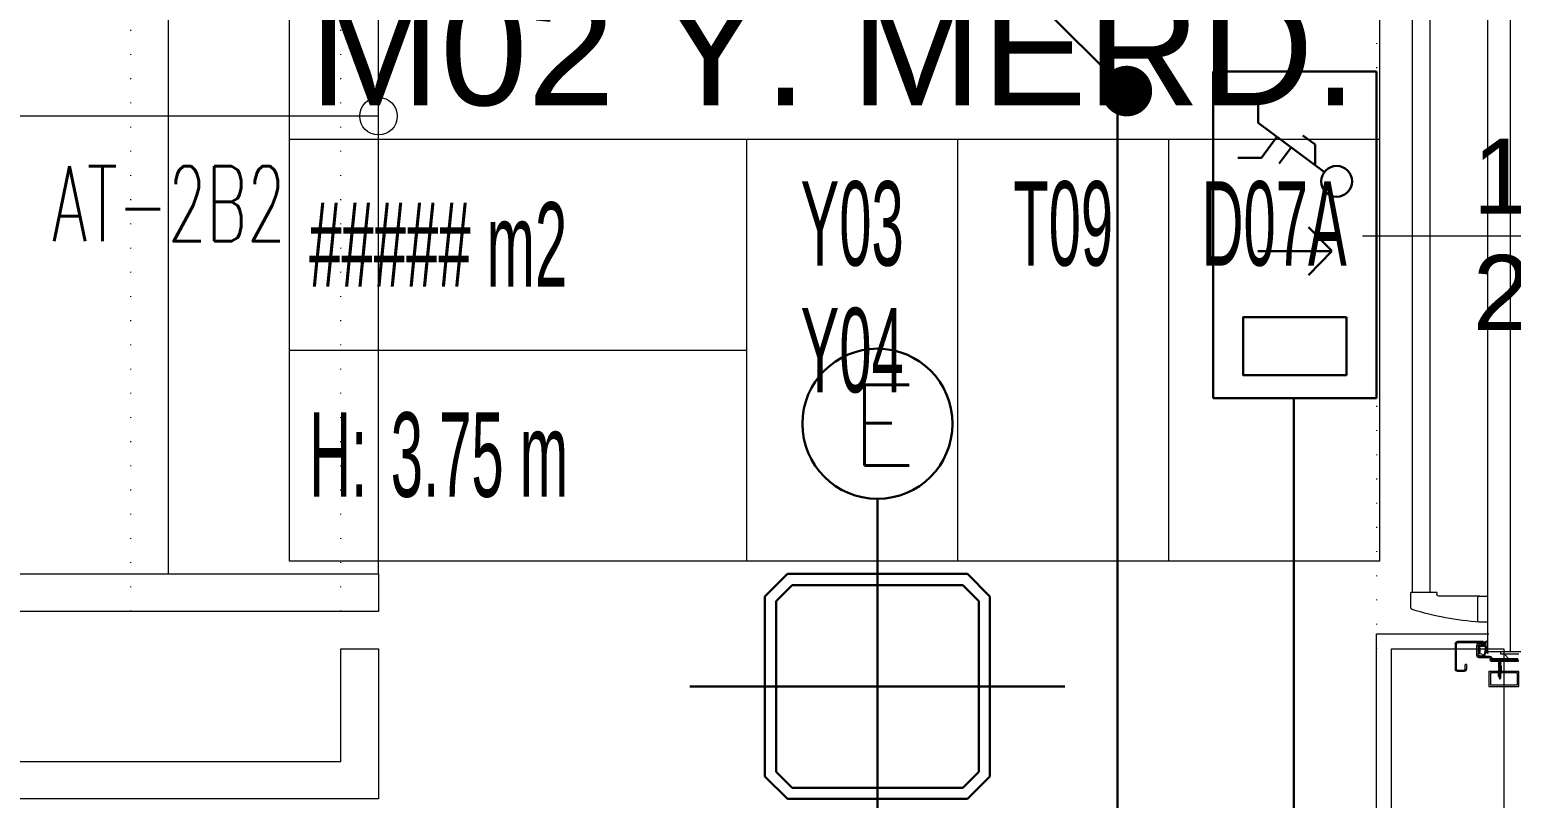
# Model space of a CAD drawing. Extents: x -2012 to 34975, y -1043 to 8321.
# Drawn here: x 3204.3 to 3401.8, y 3702.6 to 3805 of the extents above; entities that cross this region are included whole.
import ezdxf
from ezdxf.enums import TextEntityAlignment as Align

# ---------------------------------------------------------------- set-up
doc = ezdxf.new("R2010")
doc.units = 0
doc.header["$LTSCALE"] = 25
doc.linetypes.add('DOT2', pattern=[0.125, 0, -0.125])
doc.layers.get('0').update_dxf_attribs({"color": 9, "lineweight": 9})
for name, color, linetype, lineweight in [('00', 9, 'Continuous', 9), ('07', 9, 'Continuous', 9), ('14', 9, 'Continuous', 9), ('19', 9, 'Continuous', 9), ('19D', 9, 'DOT2', 9), ('21_MAHAL', 9, 'Continuous', 9), ('22', 8, 'Continuous', 9), ('E-1x8 W ACİL ÇIKIŞ ARMATÜRÜ (TİP2)', 7, 'Continuous', 30), ('E-2x18(W) PL DOWNLIGHT ARMATÜR (SIVAÜSTÜ)', 7, 'Continuous', 30), ('E-ACİL AYDINLATMA KİTİ', 7, 'Continuous', 30), ('E-KABLO', 7, 'Continuous', 30), ('E-LINYE', 7, 'Continuous', 30), ('E-YUKARI ÇIKAN HAT', 7, 'Continuous', 30)]:
    doc.layers.add(name, color=color, linetype=linetype, lineweight=lineweight)
doc.styles.add('Arial', font='arial.ttf', dxfattribs={"height": 2.5})
doc.styles.add('E-YAZI', font='txttw.shx')
doc.styles.add('MuuM_TEXT-STANDART', font='ARIALN.TTF')

# ---------------------------------------------------------------- blocks, each defined once
blk = doc.blocks.new('*U509')
blk.add_lwpolyline([(0, 0), (0, 560)])
blk.add_circle((0, 0), 5)
blk = doc.blocks.new('merdvn')
at = {"layer": '19', "linetype": 'Continuous'}
for points in [[(-7322.13, 20450), (-7322.13, 20568)], [(-7294.13, 20450), (-7294.13, 20568)], [(-7493.38, 20445), (-7574.13, 20445), (-7574.13, 20425), (-7574.13, 20425), (-7299.13, 20425), (-7299.13, 20440), (-7294.13, 20440), (-7294.13, 20420), (-7299.13, 20420), (-7579.13, 20420), (-7579.13, 20420), (-7579.13, 20450), (-7495.72, 20450)]]:
    blk.add_lwpolyline(points, dxfattribs=at)
at = {"layer": '19'}
blk.add_lwpolyline([(-7490.13, 20450), (-7294.13, 20450), (-7294.13, 20450), (-7294.13, 20445), (-7294.13, 20445), (-7487.79, 20445)], dxfattribs=at)
at = {"layer": '19D'}
for points in [[(-7327.13, 20445), (-7327.13, 20568)], [(-7299.13, 20445), (-7299.13, 20568)]]:
    blk.add_lwpolyline(points, dxfattribs=at)
at = {"layer": '19', "xscale": 0.5, "yscale": 0.5, "zscale": 0.5, "rotation": 90}
blk.add_blockref('*U509', (-7294.13, 20511), dxfattribs=at)
blk = doc.blocks.new('p-yng-01')
at = {"ltscale": 2}
for p, q in [((12.53, 12.21), (107.47, 12.21)), ((109.51, 12.39), (107.47, 12.39)), ((107.47, 8.93), (107.47, 12.39)), ((12.53, 9.87), (107.47, 9.87)), ((107.47, 8.93), (107.72, 8.93)), ((107.96, 3.24), (107.96, 8.69)), ((107.96, 3.24), (107.96, 2.19)), ((111.18, 3.49), (108.21, 3.49)), ((111.43, 2.19), (111.43, 3.24))]:
    blk.add_line(p, q, dxfattribs=at)
at = {"linetype": 'Continuous'}
for p, q in [((114.01, 2.77), (114.01, 6.17)), ((114.19, 2.77), (114.19, 6.17)), ((114.32, 6.48), (117.69, 6.48)), ((117.69, 6.3), (114.32, 6.3)), ((117.82, 6.17), (117.82, 5.3)), ((118, 5.3), (118, 6.17)), ((117.69, 5.17), (117.1, 5.17)), ((117.1, 4.99), (117.1, 5.17)), ((117.1, 4.99), (117.69, 4.99)), ((4.69, 2.19), (52, 2.19)), ((52, 2.19), (115.31, 2.19)), ((114.22, 2.53), (113.96, 2.33)), ((114.23, 2.42), (114.02, 2.25)), ((114.25, 3.19), (114.37, 2.79)), ((114.42, 3.24), (114.54, 2.85)), ((114.65, 3.4), (114.44, 3.32)), ((114.45, 3.27), (114.54, 3.27)), ((115.88, 3.59), (114.55, 3.59)), ((114.55, 3.41), (115.88, 3.41)), ((114.55, 3.23), (114.55, 3.23)), ((114.67, 2.76), (114.66, 3.2)), ((115.54, 2.12), (115.17, 2.36)), ((115.35, 2.36), (115.59, 2.2)), ((115.41, -3.61), (115.41, 2.09)), ((115.71, 2.92), (115.64, 3.22)), ((115.88, 2.8), (115.71, 2.91)), ((115.96, 3.31), (115.82, 3.39)), ((115.99, 2.75), (115.92, 2.85)), ((116, 1.85), (116, 3.29)), ((116.18, 1.85), (116.18, 3.29)), ((115.7, 0.4), (115.41, 0.4)), ((115.7, -2), (115.7, 0.4)), ((116.3, 1.78), (116.33, 1.79)), ((116.32, -1.86), (116.32, 1.45)), ((116.32, 1.45), (116.52, 1.45)), ((116.41, 1.63), (116.38, 1.62)), ((116.52, -1.98), (116.52, 1.56)), ((116.7, -1.95), (116.7, 1.56)), ((115.7, -0.1), (116.32, -0.67))]:
    blk.add_line(p, q, dxfattribs=at)
for p, q in [((114.9, 3.41), (115.53, 3.41)), ((116.32, 0.57), (116.32, 0.79)), ((116.32, 0.51), (116.32, 0.3)), ((116.41, 0.63), (116.45, 0.63)), ((116.41, 0.45), (116.45, 0.45)), ((116.46, 0.63), (116.54, 0.63)), ((116.55, 0.63), (116.63, 0.63)), ((116.64, 0.63), (116.72, 0.63)), ((116.73, 0.63), (118.88, 0.63)), ((116.73, 0.63), (118.88, 0.63)), ((116.73, 0.63), (116.81, 0.63)), ((116.82, 0.63), (116.9, 0.63)), ((116.91, 0.63), (116.99, 0.63)), ((117, 0.63), (117.08, 0.63)), ((117.09, 0.63), (117.17, 0.63)), ((117.18, 0.63), (117.26, 0.63)), ((117.27, 0.63), (117.35, 0.63)), ((117.36, 0.63), (117.44, 0.63)), ((117.36, 0.63), (117.44, 0.63)), ((117.4, 0.63), (117.44, 0.63)), ((117.4, 0.63), (117.44, 0.63)), ((117.4, 0.45), (117.44, 0.45)), ((117.4, 0.45), (117.44, 0.45)), ((117.45, 0.63), (117.53, 0.63)), ((117.45, 0.63), (117.53, 0.63)), ((117.54, 0.63), (117.62, 0.63)), ((117.54, 0.63), (117.62, 0.63)), ((117.63, 0.63), (117.71, 0.63)), ((117.63, 0.63), (117.71, 0.63)), ((117.72, 0.63), (117.8, 0.63)), ((117.72, 0.63), (117.8, 0.63)), ((117.81, 0.63), (117.89, 0.63)), ((117.81, 0.63), (117.89, 0.63)), ((117.9, 0.63), (117.98, 0.63)), ((117.9, 0.63), (117.98, 0.63)), ((117.99, 0.63), (118.07, 0.63)), ((117.99, 0.63), (118.07, 0.63)), ((118.08, 0.63), (118.16, 0.63)), ((118.08, 0.63), (118.16, 0.63)), ((118.17, 0.63), (118.25, 0.63)), ((118.17, 0.63), (118.25, 0.63)), ((118.26, 0.63), (118.34, 0.63)), ((118.26, 0.63), (118.34, 0.63)), ((118.35, 0.63), (118.43, 0.63)), ((118.35, 0.63), (118.43, 0.63)), ((118.44, 0.63), (118.52, 0.63)), ((118.44, 0.63), (118.52, 0.63)), ((118.53, 0.63), (118.61, 0.63)), ((118.53, 0.63), (118.61, 0.63)), ((118.62, 0.63), (118.7, 0.63)), ((118.62, 0.63), (118.7, 0.63)), ((118.71, 0.63), (118.79, 0.63)), ((118.71, 0.63), (118.79, 0.63))]:
    blk.add_line(p, q)
at = {"ltscale": 15}
for p, q in [((116.32, 0.57), (116.36, 0.57)), ((116.32, 0.51), (116.36, 0.51)), ((116.35, 0.8), (116.41, 0.63)), ((116.35, 0.29), (116.41, 0.45)), ((116.6, 0.38), (116.41, 0.71)), ((116.61, 0.38), (116.42, 0.71)), ((116.44, 0.63), (116.43, 0.66)), ((116.55, 0.45), (116.45, 0.45)), ((116.69, 0.38), (116.5, 0.71)), ((116.7, 0.38), (116.51, 0.71)), ((116.53, 0.63), (116.52, 0.66)), ((116.64, 0.45), (116.57, 0.45)), ((116.78, 0.38), (116.59, 0.71)), ((116.61, 0.38), (116.59, 0.45)), ((116.79, 0.38), (116.6, 0.71)), ((116.62, 0.63), (116.61, 0.66)), ((116.73, 0.45), (116.66, 0.45)), ((116.87, 0.38), (116.68, 0.71)), ((116.7, 0.38), (116.68, 0.45)), ((116.88, 0.38), (116.69, 0.71)), ((116.71, 0.63), (116.7, 0.66)), ((116.82, 0.45), (116.75, 0.45)), ((116.96, 0.38), (116.77, 0.71)), ((116.79, 0.38), (116.77, 0.45)), ((116.97, 0.38), (116.78, 0.71)), ((116.8, 0.63), (116.79, 0.66)), ((116.84, 0.45), (118.88, 0.45)), ((116.84, 0.45), (118.88, 0.45)), ((116.91, 0.45), (116.84, 0.45)), ((117.05, 0.38), (116.86, 0.71)), ((116.88, 0.38), (116.86, 0.45)), ((117.06, 0.38), (116.87, 0.71)), ((116.89, 0.63), (116.88, 0.66)), ((117, 0.45), (116.93, 0.45)), ((117.14, 0.38), (116.95, 0.71)), ((116.97, 0.38), (116.95, 0.45)), ((117.15, 0.38), (116.96, 0.71)), ((116.98, 0.63), (116.97, 0.66)), ((117.09, 0.45), (117.02, 0.45)), ((117.23, 0.38), (117.04, 0.71)), ((117.06, 0.38), (117.04, 0.45)), ((117.24, 0.38), (117.05, 0.71)), ((117.07, 0.63), (117.06, 0.66)), ((117.18, 0.45), (117.11, 0.45)), ((117.32, 0.38), (117.13, 0.71)), ((117.15, 0.38), (117.13, 0.45)), ((117.33, 0.38), (117.14, 0.71)), ((117.16, 0.63), (117.15, 0.66)), ((117.27, 0.45), (117.2, 0.45)), ((117.41, 0.38), (117.22, 0.71)), ((117.41, 0.38), (117.22, 0.71)), ((117.24, 0.38), (117.22, 0.45)), ((117.42, 0.38), (117.23, 0.71)), ((117.42, 0.38), (117.23, 0.71)), ((117.25, 0.63), (117.24, 0.66)), ((117.36, 0.45), (117.29, 0.45)), ((117.5, 0.38), (117.31, 0.71)), ((117.5, 0.38), (117.31, 0.71)), ((117.33, 0.38), (117.31, 0.45)), ((117.51, 0.38), (117.32, 0.71)), ((117.51, 0.38), (117.32, 0.71)), ((117.34, 0.63), (117.33, 0.66)), ((117.45, 0.45), (117.38, 0.45)), ((117.45, 0.45), (117.38, 0.45)), ((117.59, 0.38), (117.4, 0.71)), ((117.59, 0.38), (117.4, 0.71)), ((117.59, 0.38), (117.4, 0.71)), ((117.59, 0.38), (117.4, 0.71)), ((117.42, 0.38), (117.4, 0.45)), ((117.42, 0.38), (117.4, 0.45)), ((117.6, 0.38), (117.41, 0.71)), ((117.6, 0.38), (117.41, 0.71)), ((117.6, 0.38), (117.41, 0.71)), ((117.6, 0.38), (117.41, 0.71)), ((117.43, 0.63), (117.42, 0.66)), ((117.43, 0.63), (117.42, 0.66)), ((117.43, 0.63), (117.42, 0.66)), ((117.43, 0.63), (117.42, 0.66)), ((117.54, 0.45), (117.44, 0.45)), ((117.54, 0.45), (117.44, 0.45)), ((117.54, 0.45), (117.47, 0.45)), ((117.54, 0.45), (117.47, 0.45)), ((117.68, 0.38), (117.49, 0.71)), ((117.68, 0.38), (117.49, 0.71)), ((117.51, 0.38), (117.49, 0.45)), ((117.51, 0.38), (117.49, 0.45)), ((117.69, 0.38), (117.5, 0.71)), ((117.69, 0.38), (117.5, 0.71)), ((117.52, 0.63), (117.51, 0.66)), ((117.52, 0.63), (117.51, 0.66)), ((117.63, 0.45), (117.56, 0.45)), ((117.63, 0.45), (117.56, 0.45)), ((117.77, 0.38), (117.58, 0.71)), ((117.77, 0.38), (117.58, 0.71)), ((117.6, 0.38), (117.58, 0.45)), ((117.6, 0.38), (117.58, 0.45)), ((117.6, 0.38), (117.58, 0.45)), ((117.6, 0.38), (117.58, 0.45)), ((117.78, 0.38), (117.59, 0.71)), ((117.78, 0.38), (117.59, 0.71)), ((117.61, 0.63), (117.6, 0.66)), ((117.61, 0.63), (117.6, 0.66)), ((117.72, 0.45), (117.65, 0.45)), ((117.72, 0.45), (117.65, 0.45)), ((117.86, 0.38), (117.67, 0.71)), ((117.86, 0.38), (117.67, 0.71)), ((117.69, 0.38), (117.67, 0.45)), ((117.69, 0.38), (117.67, 0.45)), ((117.87, 0.38), (117.68, 0.71)), ((117.87, 0.38), (117.68, 0.71)), ((117.7, 0.63), (117.69, 0.66)), ((117.7, 0.63), (117.69, 0.66)), ((117.81, 0.45), (117.74, 0.45)), ((117.81, 0.45), (117.74, 0.45)), ((117.95, 0.38), (117.76, 0.71)), ((117.95, 0.38), (117.76, 0.71)), ((117.78, 0.38), (117.76, 0.45)), ((117.78, 0.38), (117.76, 0.45)), ((117.96, 0.38), (117.77, 0.71)), ((117.96, 0.38), (117.77, 0.71)), ((117.79, 0.63), (117.78, 0.66)), ((117.79, 0.63), (117.78, 0.66)), ((117.9, 0.45), (117.83, 0.45)), ((117.9, 0.45), (117.83, 0.45)), ((118.04, 0.38), (117.85, 0.71)), ((118.04, 0.38), (117.85, 0.71)), ((117.87, 0.38), (117.85, 0.45)), ((117.87, 0.38), (117.85, 0.45)), ((118.05, 0.38), (117.86, 0.71)), ((118.05, 0.38), (117.86, 0.71)), ((117.88, 0.63), (117.87, 0.66)), ((117.88, 0.63), (117.87, 0.66)), ((117.99, 0.45), (117.92, 0.45)), ((117.99, 0.45), (117.92, 0.45)), ((118.13, 0.38), (117.94, 0.71)), ((118.13, 0.38), (117.94, 0.71)), ((117.96, 0.38), (117.94, 0.45)), ((117.96, 0.38), (117.94, 0.45)), ((118.14, 0.38), (117.95, 0.71)), ((118.14, 0.38), (117.95, 0.71)), ((117.97, 0.63), (117.96, 0.66)), ((117.97, 0.63), (117.96, 0.66)), ((118.08, 0.45), (118.01, 0.45)), ((118.08, 0.45), (118.01, 0.45)), ((118.22, 0.38), (118.03, 0.71)), ((118.22, 0.38), (118.03, 0.71)), ((118.05, 0.38), (118.03, 0.45)), ((118.05, 0.38), (118.03, 0.45)), ((118.23, 0.38), (118.04, 0.71)), ((118.23, 0.38), (118.04, 0.71)), ((118.06, 0.63), (118.05, 0.66)), ((118.06, 0.63), (118.05, 0.66)), ((118.17, 0.45), (118.1, 0.45)), ((118.17, 0.45), (118.1, 0.45)), ((118.31, 0.38), (118.12, 0.71)), ((118.31, 0.38), (118.12, 0.71)), ((118.14, 0.38), (118.12, 0.45)), ((118.14, 0.38), (118.12, 0.45)), ((118.32, 0.38), (118.13, 0.71)), ((118.32, 0.38), (118.13, 0.71)), ((118.15, 0.63), (118.14, 0.66)), ((118.15, 0.63), (118.14, 0.66)), ((118.26, 0.45), (118.19, 0.45)), ((118.26, 0.45), (118.19, 0.45)), ((118.4, 0.38), (118.21, 0.71)), ((118.4, 0.38), (118.21, 0.71)), ((118.23, 0.38), (118.21, 0.45)), ((118.23, 0.38), (118.21, 0.45)), ((118.41, 0.38), (118.22, 0.71)), ((118.41, 0.38), (118.22, 0.71)), ((118.24, 0.63), (118.23, 0.66)), ((118.24, 0.63), (118.23, 0.66)), ((118.35, 0.45), (118.28, 0.45)), ((118.35, 0.45), (118.28, 0.45)), ((118.49, 0.38), (118.3, 0.71)), ((118.49, 0.38), (118.3, 0.71)), ((118.32, 0.38), (118.3, 0.45)), ((118.32, 0.38), (118.3, 0.45)), ((118.5, 0.38), (118.31, 0.71)), ((118.5, 0.38), (118.31, 0.71)), ((118.33, 0.63), (118.32, 0.66)), ((118.33, 0.63), (118.32, 0.66)), ((118.44, 0.45), (118.37, 0.45)), ((118.44, 0.45), (118.37, 0.45)), ((118.58, 0.38), (118.39, 0.71)), ((118.58, 0.38), (118.39, 0.71)), ((118.58, 0.38), (118.39, 0.71)), ((118.58, 0.38), (118.39, 0.71)), ((118.41, 0.38), (118.39, 0.45)), ((118.41, 0.38), (118.39, 0.45)), ((118.59, 0.38), (118.4, 0.71)), ((118.59, 0.38), (118.4, 0.71)), ((118.59, 0.38), (118.4, 0.71)), ((118.59, 0.38), (118.4, 0.71)), ((118.42, 0.63), (118.41, 0.66)), ((118.42, 0.63), (118.41, 0.66)), ((118.42, 0.63), (118.41, 0.66)), ((118.42, 0.63), (118.41, 0.66)), ((118.53, 0.45), (118.46, 0.45)), ((118.53, 0.45), (118.46, 0.45)), ((118.53, 0.45), (118.46, 0.45)), ((118.53, 0.45), (118.46, 0.45)), ((118.67, 0.38), (118.48, 0.71)), ((118.67, 0.38), (118.48, 0.71)), ((118.5, 0.38), (118.48, 0.45)), ((118.5, 0.38), (118.48, 0.45)), ((118.68, 0.38), (118.49, 0.71)), ((118.68, 0.38), (118.49, 0.71)), ((118.51, 0.63), (118.5, 0.66)), ((118.51, 0.63), (118.5, 0.66)), ((118.62, 0.45), (118.55, 0.45)), ((118.62, 0.45), (118.55, 0.45)), ((118.76, 0.38), (118.57, 0.71)), ((118.76, 0.38), (118.57, 0.71)), ((118.59, 0.38), (118.57, 0.45)), ((118.59, 0.38), (118.57, 0.45)), ((118.59, 0.38), (118.57, 0.45)), ((118.59, 0.38), (118.57, 0.45)), ((118.77, 0.38), (118.58, 0.71)), ((118.77, 0.38), (118.58, 0.71)), ((118.6, 0.63), (118.59, 0.66)), ((118.6, 0.63), (118.59, 0.66)), ((118.71, 0.45), (118.64, 0.45)), ((118.71, 0.45), (118.64, 0.45)), ((118.85, 0.38), (118.66, 0.71)), ((118.85, 0.38), (118.66, 0.71)), ((118.68, 0.38), (118.66, 0.45)), ((118.68, 0.38), (118.66, 0.45)), ((118.86, 0.38), (118.67, 0.71)), ((118.86, 0.38), (118.67, 0.71)), ((118.69, 0.63), (118.68, 0.66)), ((118.69, 0.63), (118.68, 0.66)), ((118.8, 0.45), (118.73, 0.45)), ((118.8, 0.45), (118.73, 0.45)), ((118.77, 0.38), (118.75, 0.45)), ((118.77, 0.38), (118.75, 0.45)), ((118.89, 0.45), (118.82, 0.45)), ((118.89, 0.45), (118.82, 0.45)), ((118.86, 0.38), (118.84, 0.45)), ((118.86, 0.38), (118.84, 0.45)), ((118.88, 0.63), (118.88, 0.45)), ((118.88, 0.63), (119, 0.6)), ((118.88, 0.63), (118.88, 0.45)), ((118.88, 0.63), (119, 0.6)), ((119, 0.49), (118.88, 0.45)), ((119, 0.49), (118.88, 0.45)), ((119, 0.6), (119.05, 0.54)), ((119, 0.6), (119.05, 0.54)), ((119, 0.49), (119.05, 0.54)), ((119, 0.49), (119.05, 0.54))]:
    blk.add_line(p, q, dxfattribs=at)
at = {"linetype": 'DOT2'}
blk.add_lwpolyline([(2, 17), (118, 17)], dxfattribs=at)
for points in [[(118, -2), (118, 2), (120, 2), (120, -2)], [(118.2, -1.8), (118.2, 1.8), (119.8, 1.8), (119.8, -1.8)]]:
    blk.add_lwpolyline(points, close=True)
at = {"ltscale": 0.29}
blk.add_lwpolyline([(4.69, -0.83), (115.31, -0.84)], dxfattribs=at)
at = {"ltscale": 2}
for centre, radius, start, end in [((109.51, 12.15), 0.247, 17.6198, 90), ((74.27, 0.95), 37.22, 3.5277, 17.6198), ((107.72, 8.69), 0.247, 0, 90), ((108.21, 3.24), 0.247, 90, 180), ((111.18, 3.24), 0.247, 0, 90)]:
    blk.add_arc(centre, radius, start, end, dxfattribs=at)
at = {"linetype": 'Continuous'}
for centre, radius, start, end in [((114.32, 6.17), 0.309, 90, 180), ((114.32, 6.17), 0.13, 90, 180), ((117.69, 6.17), 0.309, 0, 90), ((117.69, 6.17), 0.13, 0, 90), ((117.69, 5.3), 0.309, 270, 0), ((117.69, 5.3), 0.13, 270, 0), ((113.99, 2.29), 0.0479, 127.7999, 307.799), ((114.28, 2.77), 0.274, 180, 17.1381), ((114.28, 2.77), 0.0948, 180, 17.135), ((114.24, 2.51), 0.0288, 75.9835, 127.802), ((114.26, 2.38), 0.0479, 77.0081, 128.1521), ((114.55, 3.28), 0.309, 90, 197.1401), ((114.3, 2.74), 0.216, 255.9716, 351.3211), ((114.91, 5.19), 2.83, 257.0027, 274.7984), ((114.55, 3.28), 0.13, 90, 197.1418), ((114.45, 3.3), 0.0223, 108.7437, 270.5768), ((114.88, 3), 0.405, 158.9385, 186.6378), ((114.53, 2.96), 0.0518, 190.2073, 220.1948), ((114.41, 2.86), 0.108, 8.7152, 40.191), ((114.68, 3.1), 0.183, 133.9397, 165.2815), ((113.72, 2.82), 0.796, 352.0768, 4.0277), ((114.54, 3.25), 0.0235, 319.4517, 89.2708), ((114.71, 2.59), 0.0767, 158.0376, 264.1708), ((114.26, 2.77), 0.403, 338.0363, 358.7061), ((114.71, 3.26), 0.153, 80.0535, 110.8261), ((114.72, 3.2), 0.0575, 78.927, 180.5589), ((114.95, 4.91), 2.41, 264.1712, 278.5473), ((115.17, 5.51), 2.3, 258.9216, 280.7583), ((115.23, 6.23), 2.87, 260.0535, 279.983), ((115.15, 2.33), 0.0383, 57.2978, 94.7896), ((115.08, 4.02), 1.51, 278.3106, 301.2851), ((115.31, 2.09), 0.0998, 0, 90), ((115.36, 2.37), 0.0192, 106.9479, 237.377), ((114.1, 6.49), 4.28, 286.9493, 295.3125), ((115.56, 2.16), 0.0479, 237.3001, 57.3001), ((115.61, 3.22), 0.0358, 12.7963, 100.7526), ((115.73, 2.93), 0.0188, 192.801, 227.5728), ((115.75, 3.27), 0.141, 59.6032, 99.9823), ((115.84, 2.77), 0.0479, 304.2545, 45.9802), ((115.88, 3.29), 0.299, 0, 90), ((115.88, 3.29), 0.12, 0, 90), ((115.91, 3.21), 0.0282, 122.7869, 202.9715), ((115.96, 3.23), 0.0871, 202.9715, 276.2403), ((116.32, 2.57), 0.784, 117.6065, 122.7746), ((115.94, 3.03), 0.0377, 100.8896, 191.8339), ((115.99, 3.04), 0.0905, 191.8362, 245.8024), ((115.94, 2.87), 0.0282, 99.2313, 206.2041), ((115.9, 3.22), 0.157, 280.8852, 300.6987), ((115.9, 2.71), 0.0959, 290.7866, 25.9631), ((115.95, 2.85), 0.049, 76.7573, 99.235), ((115.94, 3.29), 0.0235, 297.6046, 58.1171), ((115.87, 2.86), 0.133, 31.1222, 51.1373), ((115.96, 2.92), 0.0264, 271.0359, 352.6217), ((115.97, 3.12), 0.0312, 296.5742, 79.1214), ((115.97, 2.92), 0.0132, 352.6226, 31.1295), ((116.26, 1.85), 0.259, 180, 296.785), ((116.26, 1.85), 0.0798, 180, 296.7885), ((116.44, 1.56), 0.259, 0, 116.787), ((116.44, 1.56), 0.0798, 0, 116.7916)]:
    blk.add_arc(centre, radius, start, end, dxfattribs=at)
at = {"ltscale": 15}
for centre, radius, start, end in [((116.34, 0.79), 0.015, 29.9136, 180), ((116.34, 0.3), 0.015, 180, 330.0864), ((116.36, 0.54), 0.0291, 270, 90), ((116.41, 0.71), 0.00583, 29.6796, 209.6796), ((116.5, 0.71), 0.00583, 29.6796, 209.6796), ((116.59, 0.71), 0.00583, 29.6796, 209.6796), ((116.6, 0.38), 0.00583, 209.6796, 29.6796), ((116.68, 0.71), 0.00583, 29.6796, 209.6796), ((116.69, 0.38), 0.00583, 209.6796, 29.6796), ((116.77, 0.71), 0.00583, 29.6796, 209.6796), ((116.78, 0.38), 0.00583, 209.6796, 29.6796), ((116.86, 0.71), 0.00583, 29.6796, 209.6796), ((116.87, 0.38), 0.00583, 209.6796, 29.6796), ((116.95, 0.71), 0.00583, 29.6796, 209.6796), ((116.96, 0.38), 0.00583, 209.6796, 29.6796), ((117.04, 0.71), 0.00583, 29.6796, 209.6796), ((117.05, 0.38), 0.00583, 209.6796, 29.6796), ((117.13, 0.71), 0.00583, 29.6796, 209.6796), ((117.14, 0.38), 0.00583, 209.6796, 29.6796), ((117.22, 0.71), 0.00583, 29.6796, 209.6796), ((117.23, 0.38), 0.00583, 209.6796, 29.6796), ((117.31, 0.71), 0.00583, 29.6796, 209.6796), ((117.32, 0.38), 0.00583, 209.6796, 29.6796), ((117.4, 0.71), 0.00583, 29.6796, 209.6796), ((117.4, 0.71), 0.00583, 29.6796, 209.6796), ((117.4, 0.71), 0.00583, 29.6796, 209.6796), ((117.4, 0.71), 0.00583, 29.6796, 209.6796), ((117.41, 0.38), 0.00583, 209.6796, 29.6796), ((117.41, 0.38), 0.00583, 209.6796, 29.6796), ((117.49, 0.71), 0.00583, 29.6796, 209.6796), ((117.49, 0.71), 0.00583, 29.6796, 209.6796), ((117.5, 0.38), 0.00583, 209.6796, 29.6796), ((117.5, 0.38), 0.00583, 209.6796, 29.6796), ((117.58, 0.71), 0.00583, 29.6796, 209.6796), ((117.58, 0.71), 0.00583, 29.6796, 209.6796), ((117.59, 0.38), 0.00583, 209.6796, 29.6796), ((117.59, 0.38), 0.00583, 209.6796, 29.6796), ((117.59, 0.38), 0.00583, 209.6796, 29.6796), ((117.59, 0.38), 0.00583, 209.6796, 29.6796), ((117.67, 0.71), 0.00583, 29.6796, 209.6796), ((117.67, 0.71), 0.00583, 29.6796, 209.6796), ((117.68, 0.38), 0.00583, 209.6796, 29.6796), ((117.68, 0.38), 0.00583, 209.6796, 29.6796), ((117.76, 0.71), 0.00583, 29.6796, 209.6796), ((117.76, 0.71), 0.00583, 29.6796, 209.6796), ((117.77, 0.38), 0.00583, 209.6796, 29.6796), ((117.77, 0.38), 0.00583, 209.6796, 29.6796), ((117.85, 0.71), 0.00583, 29.6796, 209.6796), ((117.85, 0.71), 0.00583, 29.6796, 209.6796), ((117.86, 0.38), 0.00583, 209.6796, 29.6796), ((117.86, 0.38), 0.00583, 209.6796, 29.6796), ((117.94, 0.71), 0.00583, 29.6796, 209.6796), ((117.94, 0.71), 0.00583, 29.6796, 209.6796), ((117.95, 0.38), 0.00583, 209.6796, 29.6796), ((117.95, 0.38), 0.00583, 209.6796, 29.6796), ((118.03, 0.71), 0.00583, 29.6796, 209.6796), ((118.03, 0.71), 0.00583, 29.6796, 209.6796), ((118.04, 0.38), 0.00583, 209.6796, 29.6796), ((118.04, 0.38), 0.00583, 209.6796, 29.6796), ((118.12, 0.71), 0.00583, 29.6796, 209.6796), ((118.12, 0.71), 0.00583, 29.6796, 209.6796), ((118.13, 0.38), 0.00583, 209.6796, 29.6796), ((118.13, 0.38), 0.00583, 209.6796, 29.6796), ((118.21, 0.71), 0.00583, 29.6796, 209.6796), ((118.21, 0.71), 0.00583, 29.6796, 209.6796), ((118.22, 0.38), 0.00583, 209.6796, 29.6796), ((118.22, 0.38), 0.00583, 209.6796, 29.6796), ((118.3, 0.71), 0.00583, 29.6796, 209.6796), ((118.3, 0.71), 0.00583, 29.6796, 209.6796), ((118.31, 0.38), 0.00583, 209.6796, 29.6796), ((118.31, 0.38), 0.00583, 209.6796, 29.6796), ((118.39, 0.71), 0.00583, 29.6796, 209.6796), ((118.39, 0.71), 0.00583, 29.6796, 209.6796), ((118.39, 0.71), 0.00583, 29.6796, 209.6796), ((118.39, 0.71), 0.00583, 29.6796, 209.6796), ((118.4, 0.38), 0.00583, 209.6796, 29.6796), ((118.4, 0.38), 0.00583, 209.6796, 29.6796), ((118.48, 0.71), 0.00583, 29.6796, 209.6796), ((118.48, 0.71), 0.00583, 29.6796, 209.6796), ((118.49, 0.38), 0.00583, 209.6796, 29.6796), ((118.49, 0.38), 0.00583, 209.6796, 29.6796), ((118.49, 0.38), 0.00583, 209.6796, 29.6796), ((118.49, 0.38), 0.00583, 209.6796, 29.6796), ((118.57, 0.71), 0.00583, 29.6796, 209.6796), ((118.57, 0.71), 0.00583, 29.6796, 209.6796), ((118.58, 0.38), 0.00583, 209.6796, 29.6796), ((118.58, 0.38), 0.00583, 209.6796, 29.6796), ((118.58, 0.38), 0.00583, 209.6796, 29.6796), ((118.58, 0.38), 0.00583, 209.6796, 29.6796), ((118.66, 0.71), 0.00583, 29.6796, 209.6796), ((118.66, 0.71), 0.00583, 29.6796, 209.6796), ((118.67, 0.38), 0.00583, 209.6796, 29.6796), ((118.67, 0.38), 0.00583, 209.6796, 29.6796), ((118.76, 0.38), 0.00583, 209.6796, 29.6796), ((118.76, 0.38), 0.00583, 209.6796, 29.6796), ((118.85, 0.38), 0.00583, 209.6796, 29.6796), ((118.85, 0.38), 0.00583, 209.6796, 29.6796), ((119.06, 0.78), 0.235, 217.8975, 265.639), ((119.06, 0.78), 0.235, 217.8975, 265.639), ((119.06, 0.31), 0.235, 94.361, 142.1025), ((119.06, 0.31), 0.235, 94.361, 142.1025)]:
    blk.add_arc(centre, radius, start, end, dxfattribs=at)
blk = doc.blocks.new('0_doorno')
blk.add_lwpolyline([(4.5, 0), (12.5, 0)])
blk.add_ellipse((0, 0), major_axis=(-4.5, 0), ratio=0.666667)
at = {"style": 'Arial'}
blk.add_attdef('YUKSEKLIK', text='', height=2, dxfattribs=at).set_placement((5, 5.9), align=Align.TOP_LEFT)
blk.add_attdef('KAPINO', text='', height=1.4, dxfattribs=at).set_placement((-0.019, -0.035), align=Align.MIDDLE)
blk.add_attdef('GENISLIK', text='', height=2, dxfattribs=at).set_placement((5, -1.895), align=Align.BOTTOM_LEFT)
blk = doc.blocks.new('0_roomno2')
blk.add_lwpolyline([(19.375, -10.5), (0, -10.5), (0, 0), (19.375, 0)], close=True)
for points in [[(0, -3), (19.375, -3)], [(8.125, -3), (8.125, -10.5)], [(11.875, -3), (11.875, -10.5)], [(15.625, -3), (15.625, -10.5)], [(0, -6.75), (8.125, -6.75)]]:
    blk.add_lwpolyline(points)
at = {"style": 'MuuM_TEXT-STANDART', "width": 0.6}
blk.add_text('H:', height=1.5, dxfattribs=at).set_placement((0.35, -8.608), align=Align.MIDDLE_LEFT)
at = {"style": 'Arial'}
blk.add_attdef('ODANO', (0, 1.17), '', height=2, dxfattribs=at)
blk.add_attdef('MEKANADI', text='', height=2, dxfattribs=at).set_placement((0.35, -3), align=Align.BOTTOM_LEFT)
at = {"style": 'MuuM_TEXT-STANDART', "width": 0.6}
for tag, p in [('YER01', (10, -4.5)), ('TAVAN01', (13.75, -4.5)), ('DUVAR01', (17.5, -4.5)), ('YER02', (10, -6.75)), ('TAVAN02', (13.75, -6.75)), ('DUVAR02', (17.5, -6.75)), ('YER03', (10, -9)), ('TAVAN03', (13.75, -9)), ('DUVAR03', (17.5, -9))]:
    blk.add_attdef(tag, text='', height=1.5, dxfattribs=at).set_placement(p, align=Align.MIDDLE_CENTER)
for tag, p in [('M2', (0.35, -4.875)), ('TEMIZTAVANYUKSEKLIGI', (1.8, -8.608))]:
    blk.add_attdef(tag, text='', height=1.5, dxfattribs=at).set_placement(p, align=Align.MIDDLE_LEFT)
blk = doc.blocks.new('100_1x8 W ACİL ÇIKIŞ ARMATÜRÜ (TİP2)')
at = {"layer": 'E-1x8 W ACİL ÇIKIŞ ARMATÜRÜ (TİP2)', "color": 4}
for p, q in [((-3.4, 0), (-3.4, 3.4)), ((-3.4, 3.4), (3.4, 3.4)), ((3.4, 3.4), (3.4, 0)), ((3.4, 0), (-3.4, 0))]:
    blk.add_line(p, q, dxfattribs=at)
at = {"layer": 'E-1x8 W ACİL ÇIKIŞ ARMATÜRÜ (TİP2)', "color": 1}
for p, q in [((-0.16, 1.989), (0.335, 2.471)), ((0.34, 2.476), (0.34, 0.934)), ((0.34, 2.476), (0.84, 1.989)), ((-1.305, 2.317), (-2.331, 0.937)), ((-1.882, 2.125), (-2.072, 1.87)), ((-1.448, 2.125), (-1.882, 2.125)), ((-1.484, 1.378), (-1.818, 1.627)), ((-1.608, 1.01), (-2.039, 1.33)), ((-2.821, 0.937), (-2.331, 0.937)), ((-1.608, 1.01), (-1.608, 0.516))]:
    blk.add_line(p, q, dxfattribs=at)
blk.add_lwpolyline([(1.715, 2.777), (2.92, 2.777), (2.92, 0.623), (1.715, 0.623)], close=True, dxfattribs=at)
blk.add_circle((-1.115, 2.574), 0.32, dxfattribs=at)
blk = doc.blocks.new('100_ACİL AYDINLATMA KİTİ')
at = {"layer": 'E-ACİL AYDINLATMA KİTİ', "color": 3}
blk.add_circle((0, 0), 1.251, dxfattribs=at)
at = {"layer": 'E-ACİL AYDINLATMA KİTİ', "color": 3, "style": 'E-YAZI'}
blk.add_text('E', height=1.34, dxfattribs=at).set_placement((-0.448, -0.694))
blk = doc.blocks.new('100_2x18(W) PL DOWNLIGHT ARMATÜR (SIVAÜSTÜ)')
at = {"layer": 'E-2x18(W) PL DOWNLIGHT ARMATÜR (SIVAÜSTÜ)', "color": 4, "ltscale": 0.4}
for q in [(0, 25), (0, 25), (-25, 0), (-25, 0), (0, -25), (25, 0), (0, -25), (25, 0)]:
    blk.add_line((0, 0), q, dxfattribs=at)
at = {"layer": 'E-2x18(W) PL DOWNLIGHT ARMATÜR (SIVAÜSTÜ)', "color": 4}
for p, q in [((-12, 15), (-15, 12)), ((12, 15), (-12, 15)), ((15, 12), (12, 15)), ((-15, 12), (-15, -12)), ((-11.38, 13.5), (-13.5, 11.38)), ((11.38, 13.5), (-11.38, 13.5)), ((13.5, 11.38), (11.38, 13.5)), ((15, -12), (15, 12)), ((-13.5, 11.38), (-13.5, -11.38)), ((13.5, -11.38), (13.5, 11.38)), ((-13.5, -11.38), (-11.38, -13.5)), ((11.38, -13.5), (13.5, -11.38)), ((-15, -12), (-12, -15)), ((-11.38, -13.5), (11.38, -13.5)), ((12, -15), (15, -12)), ((-12, -15), (12, -15))]:
    blk.add_line(p, q, dxfattribs=at)
blk = doc.blocks.new('100_YUKARI ÇIKAN HAT')
at = {"layer": 'E-YUKARI ÇIKAN HAT', "color": 3, "linetype": 'Continuous'}
blk.add_line((2.472, 2.471), (0, 0), dxfattribs=at)
at = {"layer": 'E-YUKARI ÇIKAN HAT', "color": 4, "linetype": 'Continuous', "const_width": 0.675}
blk.add_lwpolyline([(-0.338, 0, 1), (0.337, 0, 1)], format="xyb", close=True, dxfattribs=at)
at = {"layer": 'E-YUKARI ÇIKAN HAT', "color": 3, "linetype": 'Continuous'}
blk.add_solid([(2.154, 2.789), (2.79, 2.152), (4.382, 4.379)], dxfattribs=at)

msp = doc.modelspace()

# ---------------------------------------------------------------- linework, layer by layer
at = {"layer": '00'}
msp.add_lwpolyline([(3385.84, 3582.6), (3385.84, 3722.5), (3400.84, 3722.5), (3400.84, 3582.6), (3400.84, 3582.6), (3400.84, 3582.6), (3400.84, 3582.6), (3400.84, 3582.6)], close=True, dxfattribs=at)
at = {"layer": '14'}
msp.add_lwpolyline([(3378.84, 3850.5), (3378.84, 3850.5), (2852.84, 3850.5), (2852.84, 3584.5), (3383.84, 3584.5), (3383.84, 3724.5), (3398.84, 3724.5)], dxfattribs=at)
at = {"layer": 'E-KABLO', "color": 6}
for p, q in [((3349.32, 3651.01), (3349.32, 3798.11)), ((3372.84, 3595.5), (3372.84, 3755.92))]:
    msp.add_line(p, q, dxfattribs=at)

# ---------------------------------------------------------------- block references
msp.add_blockref('merdvn', (10544.96, -16717.5))
at = {"layer": '07', "xscale": -1, "rotation": 90}
msp.add_blockref('p-yng-01', (3400.84, 3837.5), dxfattribs=at)
at = {"layer": '21_MAHAL'}
ref = msp.add_blockref('0_roomno2', (3238.97, 3812.96), dxfattribs=dict(at, xscale=7.5, yscale=7.5, zscale=7.5))
ref.add_attrib('MEKANADI', 'M02 Y. MERD.', dxfattribs={"layer": '0', "height": 15, "style": 'Arial'}).set_placement((3241.6, 3790.46), align=Align.BOTTOM_LEFT)
ref.add_attrib('M2', '##### m2', dxfattribs={"layer": '0', "height": 11.25, "style": 'MuuM_TEXT-STANDART', "width": 0.6}).set_placement((3241.6, 3776.4), align=Align.MIDDLE_LEFT)
ref.add_attrib('TEMIZTAVANYUKSEKLIGI', '3.75 m', dxfattribs={"layer": '0', "height": 11.25, "style": 'MuuM_TEXT-STANDART', "width": 0.6}).set_placement((3252.47, 3748.4), align=Align.MIDDLE_LEFT)
ref.add_attrib('YER01', 'Y03', dxfattribs={"layer": '0', "height": 11.25, "style": 'MuuM_TEXT-STANDART', "width": 0.6}).set_placement((3313.97, 3779.21), align=Align.MIDDLE_CENTER)
ref.add_attrib('TAVAN01', 'T09', dxfattribs={"layer": '0', "height": 11.25, "style": 'MuuM_TEXT-STANDART', "width": 0.6}).set_placement((3342.1, 3779.21), align=Align.MIDDLE_CENTER)
ref.add_attrib('DUVAR01', 'D07A', dxfattribs={"layer": '0', "height": 11.25, "style": 'MuuM_TEXT-STANDART', "width": 0.6}).set_placement((3370.22, 3779.21), align=Align.MIDDLE_CENTER)
ref.add_attrib('YER02', 'Y04', dxfattribs={"layer": '0', "height": 11.25, "style": 'MuuM_TEXT-STANDART', "width": 0.6}).set_placement((3313.97, 3762.33), align=Align.MIDDLE_CENTER)
at = {"layer": '22'}
ref = msp.add_blockref('0_doorno', (3444.51, 3777.5), dxfattribs=dict(at, xscale=-5, yscale=5, zscale=5))
ref.add_attrib('KAPINO', 'K-YN-01', dxfattribs={"layer": '0', "height": 10, "style": 'Arial'}).set_placement((3452.22, 3777.5), align=Align.MIDDLE)
ref.add_attrib('GENISLIK', '110', dxfattribs={"layer": '0', "height": 10, "style": 'Arial'}).set_placement((3396.69, 3777.5), align=Align.BOTTOM_LEFT)
ref.add_attrib('YUKSEKLIK', '220', dxfattribs={"layer": '0', "height": 10, "style": 'Arial'}).set_placement((3396.69, 3775), align=Align.TOP_LEFT)
at = {"layer": 'E-1x8 W ACİL ÇIKIŞ ARMATÜRÜ (TİP2)', "xscale": 6.4, "yscale": 6.4, "zscale": 6.4, "rotation": 270}
msp.add_blockref('100_1x8 W ACİL ÇIKIŞ ARMATÜRÜ (TİP2)', (3362.08, 3777.68), dxfattribs=at)
at = {"layer": 'E-2x18(W) PL DOWNLIGHT ARMATÜR (SIVAÜSTÜ)', "color": 6}
msp.add_blockref('100_2x18(W) PL DOWNLIGHT ARMATÜR (SIVAÜSTÜ)', (3317.34, 3717.5), dxfattribs=at)
at = {"layer": 'E-ACİL AYDINLATMA KİTİ', "xscale": 8, "yscale": 8, "zscale": 8}
msp.add_blockref('100_ACİL AYDINLATMA KİTİ', (3317.34, 3752.51), dxfattribs=at)
at = {"layer": 'E-YUKARI ÇIKAN HAT', "xscale": -5, "yscale": 5, "zscale": 5}
msp.add_blockref('100_YUKARI ÇIKAN HAT', (3350.58, 3796.85), dxfattribs=at)

# ---------------------------------------------------------------- texts
at = {"layer": 'E-LINYE', "color": 3, "linetype": 'Continuous', "style": 'E-YAZI', "width": 0.6}
msp.add_text('AT-2B2', height=10, dxfattribs=at).set_placement((3222.9, 3781.83), align=Align.MIDDLE_CENTER)

doc.saveas('drawing.dxf')
